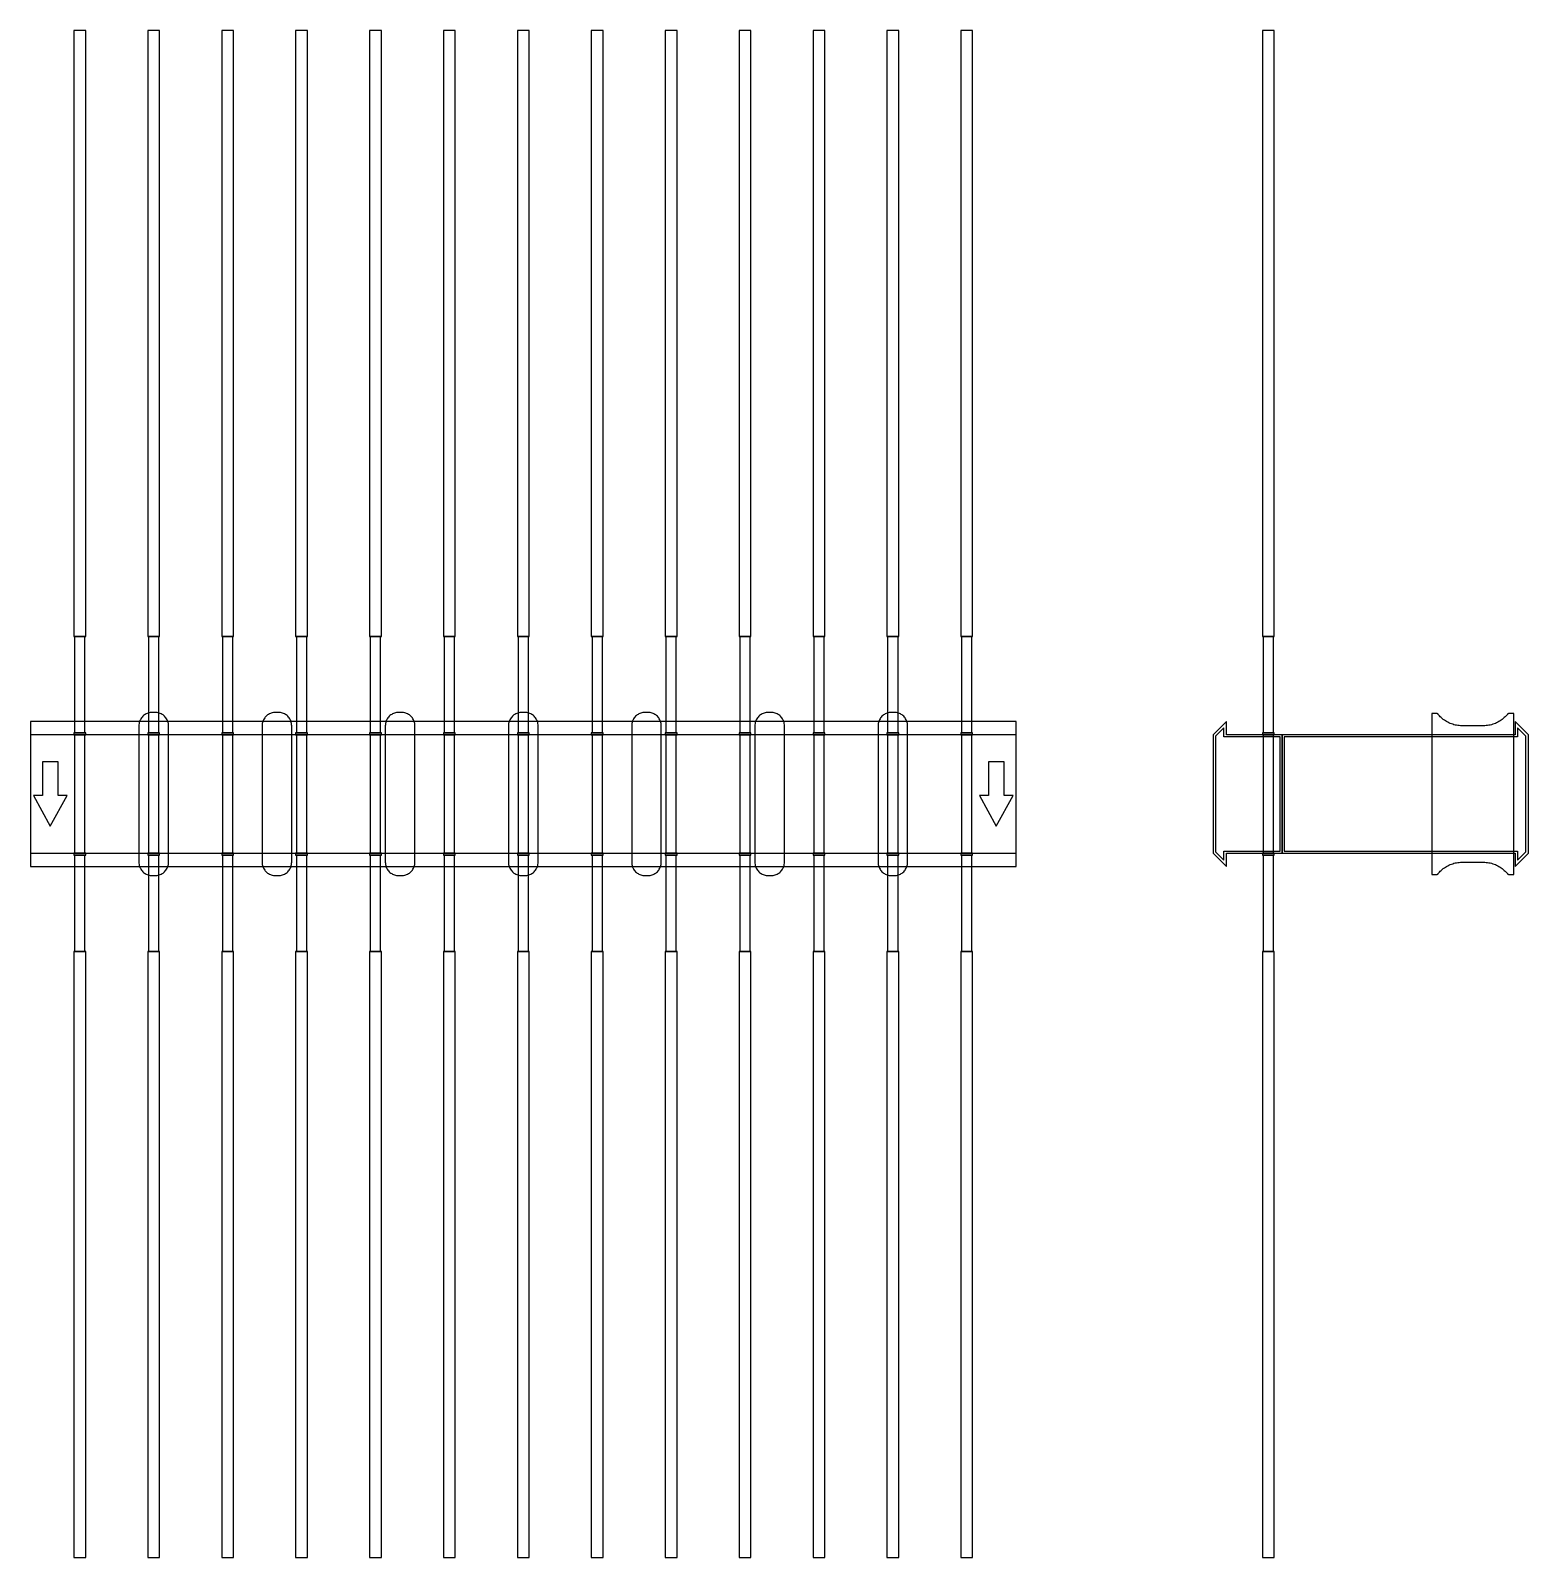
# Model space of a CAD drawing. Extents: x 0 to 1520, y -775 to 775.
import ezdxf

# ---------------------------------------------------------------- set-up
doc = ezdxf.new("R2010")
doc.units = 0
doc.layers.add('Halfen', color=7, linetype='CONTINUOUS')

msp = doc.modelspace()

# ---------------------------------------------------------------- linework, layer by layer
at = {"layer": 'Halfen', "color": 7}
for points in [[(56, 160), (56, 775), (44, 775), (44, 160)], [(131, 160), (131, 775), (119, 775), (119, 160)], [(206, 160), (206, 775), (194, 775), (194, 160)], [(281, 160), (281, 775), (269, 775), (269, 160)], [(356, 160), (356, 775), (344, 775), (344, 160)], [(431, 160), (431, 775), (419, 775), (419, 160)], [(506, 160), (506, 775), (494, 775), (494, 160)], [(581, 160), (581, 775), (569, 775), (569, 160)], [(656, 160), (656, 775), (644, 775), (644, 160)], [(731, 160), (731, 775), (719, 775), (719, 160)], [(806, 160), (806, 775), (794, 775), (794, 160)], [(881, 160), (881, 775), (869, 775), (869, 160)], [(956, 160), (956, 775), (944, 775), (944, 160)], [(1262, 160), (1262, 775), (1250, 775), (1250, 160)], [(55.25, 62), (55.25, 160), (44.75, 160), (44.75, 62)], [(130.25, 62), (130.25, 160), (119.75, 160), (119.75, 62)], [(205.25, 62), (205.25, 160), (194.75, 160), (194.75, 62)], [(280.25, 62), (280.25, 160), (269.75, 160), (269.75, 62)], [(355.25, 62), (355.25, 160), (344.75, 160), (344.75, 62)], [(430.25, 62), (430.25, 160), (419.75, 160), (419.75, 62)], [(505.25, 62), (505.25, 160), (494.75, 160), (494.75, 62)], [(580.25, 62), (580.25, 160), (569.75, 160), (569.75, 62)], [(655.25, 62), (655.25, 160), (644.75, 160), (644.75, 62)], [(730.25, 62), (730.25, 160), (719.75, 160), (719.75, 62)], [(805.25, 62), (805.25, 160), (794.75, 160), (794.75, 62)], [(880.25, 62), (880.25, 160), (869.75, 160), (869.75, 62)], [(955.25, 62), (955.25, 160), (944.75, 160), (944.75, 62)], [(1261.25, 62), (1261.25, 160), (1250.75, 160), (1250.75, 62)], [(140, -69.3), (140, -56.8), (140, 69.3), (139.958, 70.359), (139.834, 71.412), (139.627, 72.452), (139.339, 73.472), (138.972, 74.466), (138.529, 75.429), (138.011, 76.354), (137.422, 77.235), (136.765, 78.068), (136.046, 78.846), (135.268, 79.565), (134.435, 80.222), (133.554, 80.811), (132.629, 81.329), (131.666, 81.772), (130.672, 82.139), (129.652, 82.427), (128.612, 82.634), (127.559, 82.758), (126.5, 82.8), (123.5, 82.8), (122.441, 82.758), (121.388, 82.634), (120.348, 82.427), (119.328, 82.139), (118.334, 81.772), (117.371, 81.329), (116.446, 80.811), (115.565, 80.222), (114.732, 79.565), (113.954, 78.846), (113.235, 78.068), (112.578, 77.235), (111.989, 76.354), (111.471, 75.429), (111.028, 74.466), (110.661, 73.472), (110.373, 72.452), (110.166, 71.412), (110.042, 70.359), (110, 69.3), (110, -56.8), (110, -69.3), (110.042, -70.359), (110.166, -71.412), (110.373, -72.452), (110.661, -73.472), (111.028, -74.466), (111.471, -75.429), (111.989, -76.354), (112.578, -77.235), (113.235, -78.068), (113.954, -78.846), (114.732, -79.565), (115.565, -80.222), (116.446, -80.811), (117.371, -81.329), (118.334, -81.772), (119.328, -82.139), (120.348, -82.427), (121.388, -82.634), (122.441, -82.758), (123.5, -82.8), (126.5, -82.8), (127.559, -82.758), (128.612, -82.634), (129.652, -82.427), (130.672, -82.139), (131.666, -81.772), (132.629, -81.329), (133.554, -80.811), (134.435, -80.222), (135.268, -79.565), (136.046, -78.846), (136.765, -78.068), (137.422, -77.235), (138.011, -76.354), (138.529, -75.429), (138.972, -74.466), (139.339, -73.472), (139.627, -72.452), (139.834, -71.412), (139.958, -70.359), (140, -69.3)], [(265, -69.3), (265, -56.8), (265, 69.3), (264.958, 70.359), (264.834, 71.412), (264.627, 72.452), (264.339, 73.472), (263.972, 74.466), (263.529, 75.429), (263.011, 76.354), (262.422, 77.235), (261.765, 78.068), (261.046, 78.846), (260.268, 79.565), (259.435, 80.222), (258.554, 80.811), (257.629, 81.329), (256.666, 81.772), (255.672, 82.139), (254.652, 82.427), (253.612, 82.634), (252.559, 82.758), (251.5, 82.8), (248.5, 82.8), (247.441, 82.758), (246.388, 82.634), (245.348, 82.427), (244.328, 82.139), (243.334, 81.772), (242.371, 81.329), (241.446, 80.811), (240.565, 80.222), (239.732, 79.565), (238.954, 78.846), (238.235, 78.068), (237.578, 77.235), (236.989, 76.354), (236.471, 75.429), (236.028, 74.466), (235.661, 73.472), (235.373, 72.452), (235.166, 71.412), (235.042, 70.359), (235, 69.3), (235, -56.8), (235, -69.3), (235.042, -70.359), (235.166, -71.412), (235.373, -72.452), (235.661, -73.472), (236.028, -74.466), (236.471, -75.429), (236.989, -76.354), (237.578, -77.235), (238.235, -78.068), (238.954, -78.846), (239.732, -79.565), (240.565, -80.222), (241.446, -80.811), (242.371, -81.329), (243.334, -81.772), (244.328, -82.139), (245.348, -82.427), (246.388, -82.634), (247.441, -82.758), (248.5, -82.8), (251.5, -82.8), (252.559, -82.758), (253.612, -82.634), (254.652, -82.427), (255.672, -82.139), (256.666, -81.772), (257.629, -81.329), (258.554, -80.811), (259.435, -80.222), (260.268, -79.565), (261.046, -78.846), (261.765, -78.068), (262.422, -77.235), (263.011, -76.354), (263.529, -75.429), (263.972, -74.466), (264.339, -73.472), (264.627, -72.452), (264.834, -71.412), (264.958, -70.359), (265, -69.3)], [(390, -69.3), (390, -56.8), (390, 69.3), (389.958, 70.359), (389.834, 71.412), (389.627, 72.452), (389.339, 73.472), (388.972, 74.466), (388.529, 75.429), (388.011, 76.354), (387.422, 77.235), (386.765, 78.068), (386.046, 78.846), (385.268, 79.565), (384.435, 80.222), (383.554, 80.811), (382.629, 81.329), (381.666, 81.772), (380.672, 82.139), (379.652, 82.427), (378.612, 82.634), (377.559, 82.758), (376.5, 82.8), (373.5, 82.8), (372.441, 82.758), (371.388, 82.634), (370.348, 82.427), (369.328, 82.139), (368.334, 81.772), (367.371, 81.329), (366.446, 80.811), (365.565, 80.222), (364.732, 79.565), (363.954, 78.846), (363.235, 78.068), (362.578, 77.235), (361.989, 76.354), (361.471, 75.429), (361.028, 74.466), (360.661, 73.472), (360.373, 72.452), (360.166, 71.412), (360.042, 70.359), (360, 69.3), (360, -56.8), (360, -69.3), (360.042, -70.359), (360.166, -71.412), (360.373, -72.452), (360.661, -73.472), (361.028, -74.466), (361.471, -75.429), (361.989, -76.354), (362.578, -77.235), (363.235, -78.068), (363.954, -78.846), (364.732, -79.565), (365.565, -80.222), (366.446, -80.811), (367.371, -81.329), (368.334, -81.772), (369.328, -82.139), (370.348, -82.427), (371.388, -82.634), (372.441, -82.758), (373.5, -82.8), (376.5, -82.8), (377.559, -82.758), (378.612, -82.634), (379.652, -82.427), (380.672, -82.139), (381.666, -81.772), (382.629, -81.329), (383.554, -80.811), (384.435, -80.222), (385.268, -79.565), (386.046, -78.846), (386.765, -78.068), (387.422, -77.235), (388.011, -76.354), (388.529, -75.429), (388.972, -74.466), (389.339, -73.472), (389.627, -72.452), (389.834, -71.412), (389.958, -70.359), (390, -69.3)], [(515, -69.3), (515, -56.8), (515, 69.3), (514.958, 70.359), (514.834, 71.412), (514.627, 72.452), (514.339, 73.472), (513.972, 74.466), (513.529, 75.429), (513.011, 76.354), (512.422, 77.235), (511.765, 78.068), (511.046, 78.846), (510.268, 79.565), (509.435, 80.222), (508.554, 80.811), (507.629, 81.329), (506.666, 81.772), (505.672, 82.139), (504.652, 82.427), (503.612, 82.634), (502.559, 82.758), (501.5, 82.8), (498.5, 82.8), (497.441, 82.758), (496.388, 82.634), (495.348, 82.427), (494.328, 82.139), (493.334, 81.772), (492.371, 81.329), (491.446, 80.811), (490.565, 80.222), (489.732, 79.565), (488.954, 78.846), (488.235, 78.068), (487.578, 77.235), (486.989, 76.354), (486.471, 75.429), (486.028, 74.466), (485.661, 73.472), (485.373, 72.452), (485.166, 71.412), (485.042, 70.359), (485, 69.3), (485, -56.8), (485, -69.3), (485.042, -70.359), (485.166, -71.412), (485.373, -72.452), (485.661, -73.472), (486.028, -74.466), (486.471, -75.429), (486.989, -76.354), (487.578, -77.235), (488.235, -78.068), (488.954, -78.846), (489.732, -79.565), (490.565, -80.222), (491.446, -80.811), (492.371, -81.329), (493.334, -81.772), (494.328, -82.139), (495.348, -82.427), (496.388, -82.634), (497.441, -82.758), (498.5, -82.8), (501.5, -82.8), (502.559, -82.758), (503.612, -82.634), (504.652, -82.427), (505.672, -82.139), (506.666, -81.772), (507.629, -81.329), (508.554, -80.811), (509.435, -80.222), (510.268, -79.565), (511.046, -78.846), (511.765, -78.068), (512.422, -77.235), (513.011, -76.354), (513.529, -75.429), (513.972, -74.466), (514.339, -73.472), (514.627, -72.452), (514.834, -71.412), (514.958, -70.359), (515, -69.3)], [(640, -69.3), (640, -56.8), (640, 69.3), (639.958, 70.359), (639.834, 71.412), (639.627, 72.452), (639.339, 73.472), (638.972, 74.466), (638.529, 75.429), (638.011, 76.354), (637.422, 77.235), (636.765, 78.068), (636.046, 78.846), (635.268, 79.565), (634.435, 80.222), (633.554, 80.811), (632.629, 81.329), (631.666, 81.772), (630.672, 82.139), (629.652, 82.427), (628.612, 82.634), (627.559, 82.758), (626.5, 82.8), (623.5, 82.8), (622.441, 82.758), (621.388, 82.634), (620.348, 82.427), (619.328, 82.139), (618.334, 81.772), (617.371, 81.329), (616.446, 80.811), (615.565, 80.222), (614.732, 79.565), (613.954, 78.846), (613.235, 78.068), (612.578, 77.235), (611.989, 76.354), (611.471, 75.429), (611.028, 74.466), (610.661, 73.472), (610.373, 72.452), (610.166, 71.412), (610.042, 70.359), (610, 69.3), (610, -56.8), (610, -69.3), (610.042, -70.359), (610.166, -71.412), (610.373, -72.452), (610.661, -73.472), (611.028, -74.466), (611.471, -75.429), (611.989, -76.354), (612.578, -77.235), (613.235, -78.068), (613.954, -78.846), (614.732, -79.565), (615.565, -80.222), (616.446, -80.811), (617.371, -81.329), (618.334, -81.772), (619.328, -82.139), (620.348, -82.427), (621.388, -82.634), (622.441, -82.758), (623.5, -82.8), (626.5, -82.8), (627.559, -82.758), (628.612, -82.634), (629.652, -82.427), (630.672, -82.139), (631.666, -81.772), (632.629, -81.329), (633.554, -80.811), (634.435, -80.222), (635.268, -79.565), (636.046, -78.846), (636.765, -78.068), (637.422, -77.235), (638.011, -76.354), (638.529, -75.429), (638.972, -74.466), (639.339, -73.472), (639.627, -72.452), (639.834, -71.412), (639.958, -70.359), (640, -69.3)], [(765, -69.3), (765, -56.8), (765, 69.3), (764.958, 70.359), (764.834, 71.412), (764.627, 72.452), (764.339, 73.472), (763.972, 74.466), (763.529, 75.429), (763.011, 76.354), (762.422, 77.235), (761.765, 78.068), (761.046, 78.846), (760.268, 79.565), (759.435, 80.222), (758.554, 80.811), (757.629, 81.329), (756.666, 81.772), (755.672, 82.139), (754.652, 82.427), (753.612, 82.634), (752.559, 82.758), (751.5, 82.8), (748.5, 82.8), (747.441, 82.758), (746.388, 82.634), (745.348, 82.427), (744.328, 82.139), (743.334, 81.772), (742.371, 81.329), (741.446, 80.811), (740.565, 80.222), (739.732, 79.565), (738.954, 78.846), (738.235, 78.068), (737.578, 77.235), (736.989, 76.354), (736.471, 75.429), (736.028, 74.466), (735.661, 73.472), (735.373, 72.452), (735.166, 71.412), (735.042, 70.359), (735, 69.3), (735, -56.8), (735, -69.3), (735.042, -70.359), (735.166, -71.412), (735.373, -72.452), (735.661, -73.472), (736.028, -74.466), (736.471, -75.429), (736.989, -76.354), (737.578, -77.235), (738.235, -78.068), (738.954, -78.846), (739.732, -79.565), (740.565, -80.222), (741.446, -80.811), (742.371, -81.329), (743.334, -81.772), (744.328, -82.139), (745.348, -82.427), (746.388, -82.634), (747.441, -82.758), (748.5, -82.8), (751.5, -82.8), (752.559, -82.758), (753.612, -82.634), (754.652, -82.427), (755.672, -82.139), (756.666, -81.772), (757.629, -81.329), (758.554, -80.811), (759.435, -80.222), (760.268, -79.565), (761.046, -78.846), (761.765, -78.068), (762.422, -77.235), (763.011, -76.354), (763.529, -75.429), (763.972, -74.466), (764.339, -73.472), (764.627, -72.452), (764.834, -71.412), (764.958, -70.359), (765, -69.3)], [(890, -69.3), (890, -56.8), (890, 69.3), (889.958, 70.359), (889.834, 71.412), (889.627, 72.452), (889.339, 73.472), (888.972, 74.466), (888.529, 75.429), (888.011, 76.354), (887.422, 77.235), (886.765, 78.068), (886.046, 78.846), (885.268, 79.565), (884.435, 80.222), (883.554, 80.811), (882.629, 81.329), (881.666, 81.772), (880.672, 82.139), (879.652, 82.427), (878.612, 82.634), (877.559, 82.758), (876.5, 82.8), (873.5, 82.8), (872.441, 82.758), (871.388, 82.634), (870.348, 82.427), (869.328, 82.139), (868.334, 81.772), (867.371, 81.329), (866.446, 80.811), (865.565, 80.222), (864.732, 79.565), (863.954, 78.846), (863.235, 78.068), (862.578, 77.235), (861.989, 76.354), (861.471, 75.429), (861.028, 74.466), (860.661, 73.472), (860.373, 72.452), (860.166, 71.412), (860.042, 70.359), (860, 69.3), (860, -56.8), (860, -69.3), (860.042, -70.359), (860.166, -71.412), (860.373, -72.452), (860.661, -73.472), (861.028, -74.466), (861.471, -75.429), (861.989, -76.354), (862.578, -77.235), (863.235, -78.068), (863.954, -78.846), (864.732, -79.565), (865.565, -80.222), (866.446, -80.811), (867.371, -81.329), (868.334, -81.772), (869.328, -82.139), (870.348, -82.427), (871.388, -82.634), (872.441, -82.758), (873.5, -82.8), (876.5, -82.8), (877.559, -82.758), (878.612, -82.634), (879.652, -82.427), (880.672, -82.139), (881.666, -81.772), (882.629, -81.329), (883.554, -80.811), (884.435, -80.222), (885.268, -79.565), (886.046, -78.846), (886.765, -78.068), (887.422, -77.235), (888.011, -76.354), (888.529, -75.429), (888.972, -74.466), (889.339, -73.472), (889.627, -72.452), (889.834, -71.412), (889.958, -70.359), (890, -69.3)], [(1505, -81.8), (1505, 81.8), (1501, 81.8), (1500.846, 81.797), (1500.691, 81.786), (1500.538, 81.769), (1500.385, 81.746), (1500.234, 81.715), (1500.084, 81.678), (1499.936, 81.634), (1499.789, 81.584), (1499.646, 81.527), (1499.505, 81.464), (1499.366, 81.395), (1499.231, 81.32), (1499.1, 81.239), (1498.972, 81.153), (1498.848, 81.06), (1498.728, 80.963), (1498.613, 80.86), (1498.502, 80.752), (1498.397, 80.639), (1498.296, 80.522), (1497.41, 79.491), (1496.479, 78.5), (1495.505, 77.551), (1494.491, 76.646), (1493.437, 75.787), (1492.347, 74.975), (1491.222, 74.211), (1490.064, 73.499), (1488.876, 72.838), (1487.66, 72.23), (1486.418, 71.676), (1485.153, 71.178), (1483.867, 70.736), (1482.563, 70.351), (1481.243, 70.024), (1479.911, 69.756), (1478.567, 69.547), (1477.216, 69.397), (1475.859, 69.307), (1474.5, 69.277), (1452.5, 69.277), (1451.141, 69.307), (1449.784, 69.397), (1448.433, 69.547), (1447.089, 69.756), (1445.757, 70.024), (1444.437, 70.351), (1443.133, 70.736), (1441.847, 71.178), (1440.582, 71.676), (1439.34, 72.23), (1438.124, 72.838), (1436.936, 73.499), (1435.778, 74.211), (1434.653, 74.975), (1433.563, 75.787), (1432.509, 76.646), (1431.495, 77.551), (1430.521, 78.5), (1429.59, 79.491), (1428.704, 80.522), (1428.603, 80.639), (1428.498, 80.752), (1428.387, 80.86), (1428.272, 80.963), (1428.152, 81.06), (1428.028, 81.153), (1427.9, 81.239), (1427.769, 81.32), (1427.634, 81.395), (1427.495, 81.464), (1427.354, 81.527), (1427.211, 81.584), (1427.064, 81.634), (1426.916, 81.678), (1426.766, 81.715), (1426.615, 81.746), (1426.462, 81.769), (1426.309, 81.786), (1426.154, 81.797), (1426, 81.8), (1422, 81.8), (1422, -81.8), (1426, -81.8), (1426.154, -81.797), (1426.309, -81.786), (1426.462, -81.769), (1426.615, -81.746), (1426.766, -81.715), (1426.916, -81.678), (1427.064, -81.634), (1427.211, -81.584), (1427.354, -81.527), (1427.495, -81.464), (1427.634, -81.395), (1427.769, -81.32), (1427.9, -81.239), (1428.028, -81.153), (1428.152, -81.06), (1428.272, -80.963), (1428.387, -80.86), (1428.498, -80.752), (1428.603, -80.639), (1428.704, -80.522), (1429.59, -79.491), (1430.521, -78.5), (1431.495, -77.551), (1432.509, -76.646), (1433.563, -75.787), (1434.653, -74.975), (1435.778, -74.211), (1436.936, -73.499), (1438.124, -72.838), (1439.34, -72.23), (1440.582, -71.676), (1441.847, -71.178), (1443.133, -70.736), (1444.437, -70.351), (1445.757, -70.024), (1447.089, -69.756), (1448.433, -69.547), (1449.784, -69.397), (1451.141, -69.307), (1452.5, -69.277), (1474.5, -69.277), (1475.859, -69.307), (1477.216, -69.397), (1478.567, -69.547), (1479.911, -69.756), (1481.243, -70.024), (1482.563, -70.351), (1483.867, -70.736), (1485.153, -71.178), (1486.418, -71.676), (1487.66, -72.23), (1488.876, -72.838), (1490.064, -73.499), (1491.222, -74.211), (1492.347, -74.975), (1493.437, -75.787), (1494.491, -76.646), (1495.505, -77.551), (1496.479, -78.5), (1497.41, -79.491), (1498.296, -80.522), (1498.397, -80.639), (1498.502, -80.752), (1498.613, -80.86), (1498.728, -80.963), (1498.848, -81.06), (1498.972, -81.153), (1499.1, -81.239), (1499.231, -81.32), (1499.366, -81.395), (1499.505, -81.464), (1499.646, -81.527), (1499.789, -81.584), (1499.936, -81.634), (1500.084, -81.678), (1500.234, -81.715), (1500.385, -81.746), (1500.538, -81.769), (1500.691, -81.786), (1500.846, -81.797), (1501, -81.8)], [(0, -73.5), (1000, -73.5), (1000, 73.5), (0, 73.5)], [(56, 60), (56, 62), (44, 62), (44, 60)], [(131, 60), (131, 62), (119, 62), (119, 60)], [(206, 60), (206, 62), (194, 62), (194, 60)], [(281, 60), (281, 62), (269, 62), (269, 60)], [(356, 60), (356, 62), (344, 62), (344, 60)], [(431, 60), (431, 62), (419, 62), (419, 60)], [(506, 60), (506, 62), (494, 62), (494, 60)], [(581, 60), (581, 62), (569, 62), (569, 60)], [(656, 60), (656, 62), (644, 62), (644, 60)], [(731, 60), (731, 62), (719, 62), (719, 60)], [(806, 60), (806, 62), (794, 62), (794, 60)], [(881, 60), (881, 62), (869, 62), (869, 60)], [(956, 60), (956, 62), (944, 62), (944, 60)], [(1270, -60), (1270, 60), (1213.5, 60), (1213.5, 73.5), (1200, 60), (1200, -60), (1213.5, -73.5), (1213.5, -60)], [(1268, -58), (1268, 58), (1211, 58), (1211, 67.25), (1202.5, 58.75), (1202.5, -58.75), (1211, -67.25), (1211, -58)], [(1262, 60), (1262, 62), (1250, 62), (1250, 60)], [(1520, -60), (1520, 60), (1506.5, 73.5), (1506.5, 60), (1270, 60), (1270, -60), (1506.5, -60), (1506.5, -73.5)], [(1517.5, -58.75), (1517.5, 58.75), (1509, 67.25), (1509, 58), (1272, 58), (1272, -58), (1509, -58), (1509, -67.25)], [(0, -60), (1000, -60), (1000, 60), (0, 60)], [(55.25, -60), (55.25, 60), (44.75, 60), (44.75, -60)], [(130.25, -60), (130.25, 60), (119.75, 60), (119.75, -60)], [(205.25, -60), (205.25, 60), (194.75, 60), (194.75, -60)], [(280.25, -60), (280.25, 60), (269.75, 60), (269.75, -60)], [(355.25, -60), (355.25, 60), (344.75, 60), (344.75, -60)], [(430.25, -60), (430.25, 60), (419.75, 60), (419.75, -60)], [(505.25, -60), (505.25, 60), (494.75, 60), (494.75, -60)], [(580.25, -60), (580.25, 60), (569.75, 60), (569.75, -60)], [(655.25, -60), (655.25, 60), (644.75, 60), (644.75, -60)], [(730.25, -60), (730.25, 60), (719.75, 60), (719.75, -60)], [(805.25, -60), (805.25, 60), (794.75, 60), (794.75, -60)], [(880.25, -60), (880.25, 60), (869.75, 60), (869.75, -60)], [(955.25, -60), (955.25, 60), (944.75, 60), (944.75, -60)], [(1261.25, -60), (1261.25, 60), (1250.75, 60), (1250.75, -60)], [(20, -32.5), (37, -1.5), (28, -1.5), (28, 32.5), (12, 32.5), (12, -1.5), (3, -1.5)], [(980, -32.5), (997, -1.5), (988, -1.5), (988, 32.5), (972, 32.5), (972, -1.5), (963, -1.5)], [(56, -62), (56, -60), (44, -60), (44, -62)], [(55.25, -160), (55.25, -62), (44.75, -62), (44.75, -160)], [(131, -62), (131, -60), (119, -60), (119, -62)], [(130.25, -160), (130.25, -62), (119.75, -62), (119.75, -160)], [(206, -62), (206, -60), (194, -60), (194, -62)], [(205.25, -160), (205.25, -62), (194.75, -62), (194.75, -160)], [(281, -62), (281, -60), (269, -60), (269, -62)], [(280.25, -160), (280.25, -62), (269.75, -62), (269.75, -160)], [(356, -62), (356, -60), (344, -60), (344, -62)], [(355.25, -160), (355.25, -62), (344.75, -62), (344.75, -160)], [(431, -62), (431, -60), (419, -60), (419, -62)], [(430.25, -160), (430.25, -62), (419.75, -62), (419.75, -160)], [(506, -62), (506, -60), (494, -60), (494, -62)], [(505.25, -160), (505.25, -62), (494.75, -62), (494.75, -160)], [(581, -62), (581, -60), (569, -60), (569, -62)], [(580.25, -160), (580.25, -62), (569.75, -62), (569.75, -160)], [(656, -62), (656, -60), (644, -60), (644, -62)], [(655.25, -160), (655.25, -62), (644.75, -62), (644.75, -160)], [(731, -62), (731, -60), (719, -60), (719, -62)], [(730.25, -160), (730.25, -62), (719.75, -62), (719.75, -160)], [(806, -62), (806, -60), (794, -60), (794, -62)], [(805.25, -160), (805.25, -62), (794.75, -62), (794.75, -160)], [(881, -62), (881, -60), (869, -60), (869, -62)], [(880.25, -160), (880.25, -62), (869.75, -62), (869.75, -160)], [(956, -62), (956, -60), (944, -60), (944, -62)], [(955.25, -160), (955.25, -62), (944.75, -62), (944.75, -160)], [(1262, -62), (1262, -60), (1250, -60), (1250, -62)], [(1261.25, -160), (1261.25, -62), (1250.75, -62), (1250.75, -160)], [(56, -775), (56, -160), (44, -160), (44, -775)], [(131, -775), (131, -160), (119, -160), (119, -775)], [(206, -775), (206, -160), (194, -160), (194, -775)], [(281, -775), (281, -160), (269, -160), (269, -775)], [(356, -775), (356, -160), (344, -160), (344, -775)], [(431, -775), (431, -160), (419, -160), (419, -775)], [(506, -775), (506, -160), (494, -160), (494, -775)], [(581, -775), (581, -160), (569, -160), (569, -775)], [(656, -775), (656, -160), (644, -160), (644, -775)], [(731, -775), (731, -160), (719, -160), (719, -775)], [(806, -775), (806, -160), (794, -160), (794, -775)], [(881, -775), (881, -160), (869, -160), (869, -775)], [(956, -775), (956, -160), (944, -160), (944, -775)], [(1262, -775), (1262, -160), (1250, -160), (1250, -775)]]:
    msp.add_lwpolyline(points, close=True, dxfattribs=at)

doc.saveas('drawing.dxf')
